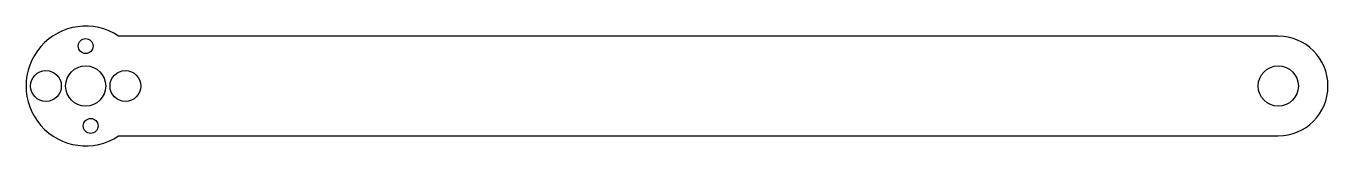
# Model space of a CAD drawing. Header units: millimetres. Extents: x -12 to 250, y -12 to 12.
import ezdxf

# ---------------------------------------------------------------- set-up
doc = ezdxf.new("R2010")
doc.units = ezdxf.units.MM

msp = doc.modelspace()

# ---------------------------------------------------------------- linework, layer by layer
for p, q in [((240, 10, 3), (6.63, 10, 3)), ((6.63, -10, 3), (240, -10, 3))]:
    msp.add_line(p, q)
for centre, radius in [((0, 8, 3), 1.5), ((-8, 0, 3), 3.1), ((0, 0, 3), 4.03), ((8, 0, 3), 3.1), ((240, 0, 3), 4.05), ((1, -8, 3), 1.5)]:
    msp.add_circle(centre, radius)
for centre, radius, start, end in [((0, 0, 3), 12, 56.4427, 303.5573), ((240, 0, 3), 10, -90, 90)]:
    msp.add_arc(centre, radius, start, end)

doc.saveas('drawing.dxf')
